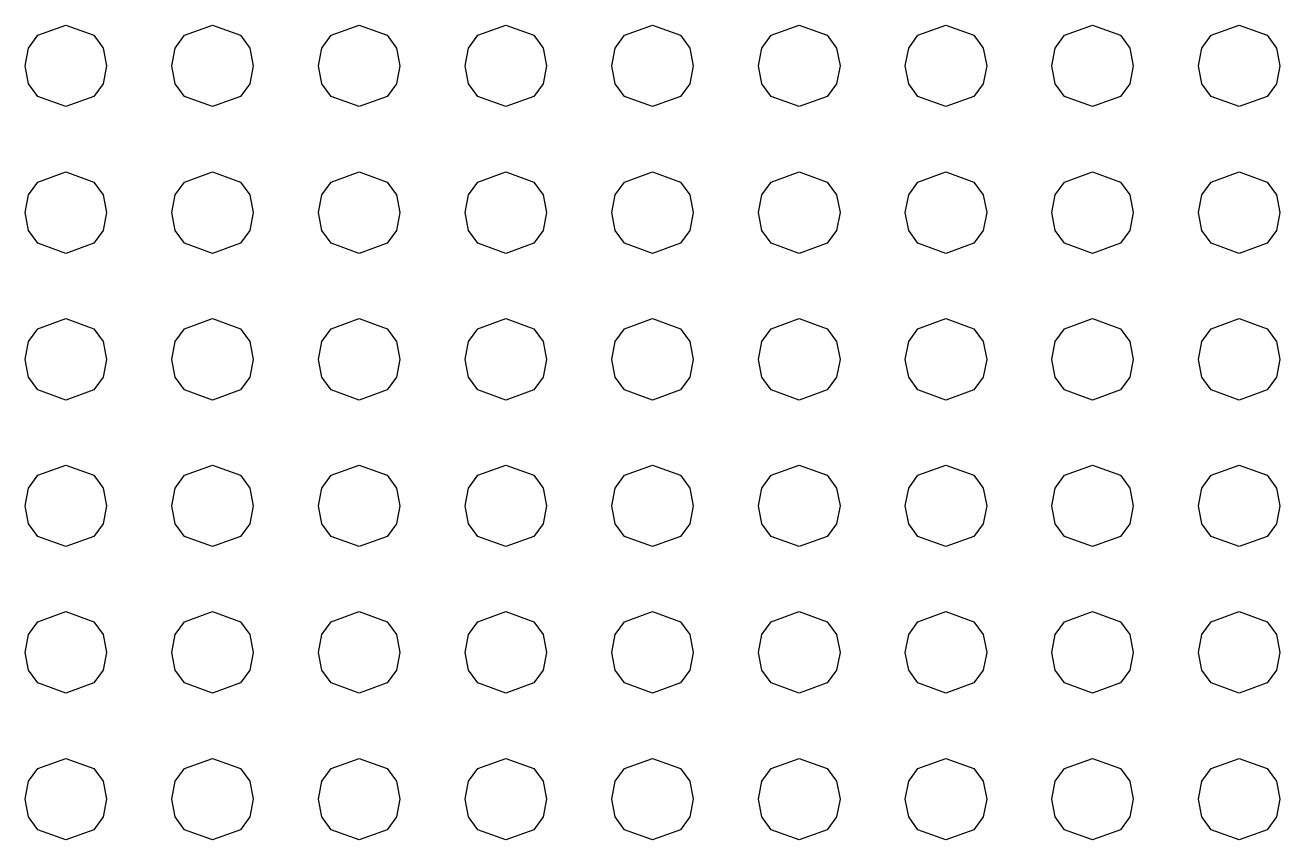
# Model space of a CAD drawing. Extents: x 46 to 166, y 67 to 145.
# Drawn here: x 106.83 to 134.23, y 105.23 to 123.02 of the extents above; entities that cross this region are included whole.
import ezdxf

# ---------------------------------------------------------------- set-up
doc = ezdxf.new("R2010")
doc.units = 0

msp = doc.modelspace()

# ---------------------------------------------------------------- linework, layer by layer
at = {"layer": 'Layer 1'}
for p, q in [((106.904126, 122.521586), (107.10569, 122.799862)), ((107.10569, 122.799862), (107.717335, 123.022482)), ((107.717335, 123.022482), (108.32898, 122.799862)), ((108.32898, 122.799862), (108.530544, 122.521586)), ((110.108126, 122.521586), (110.30969, 122.799862)), ((110.30969, 122.799862), (110.921335, 123.022482)), ((110.921335, 123.022482), (111.53298, 122.799862)), ((111.53298, 122.799862), (111.734544, 122.521586)), ((113.310073, 122.521586), (113.511762, 122.799862)), ((113.511762, 122.799862), (114.123785, 123.022482)), ((114.123785, 123.022482), (114.735808, 122.799862)), ((114.735808, 122.799862), (114.937497, 122.521586)), ((116.513073, 122.521586), (116.714762, 122.799862)), ((116.714762, 122.799862), (117.326785, 123.022482)), ((117.326785, 123.022482), (117.938808, 122.799862)), ((117.938808, 122.799862), (118.140497, 122.521586)), ((119.716073, 122.521586), (119.917762, 122.799862)), ((119.917762, 122.799862), (120.529785, 123.022482)), ((120.529785, 123.022482), (121.141808, 122.799862)), ((121.141808, 122.799862), (121.343497, 122.521586)), ((122.920073, 122.521586), (123.121762, 122.799862)), ((123.121762, 122.799862), (123.733785, 123.022482)), ((123.733785, 123.022482), (124.345808, 122.799862)), ((124.345808, 122.799862), (124.547497, 122.521586)), ((126.123073, 122.521586), (126.324762, 122.799862)), ((126.324762, 122.799862), (126.936785, 123.022482)), ((126.936785, 123.022482), (127.548808, 122.799862)), ((127.548808, 122.799862), (127.750497, 122.521586)), ((129.323073, 122.521586), (129.524762, 122.799862)), ((129.524762, 122.799862), (130.136785, 123.022482)), ((130.136785, 123.022482), (130.748808, 122.799862)), ((130.748808, 122.799862), (130.950497, 122.521586)), ((132.526073, 122.521586), (132.727762, 122.799862)), ((132.727762, 122.799862), (133.339785, 123.022482)), ((133.339785, 123.022482), (133.951808, 122.799862)), ((133.951808, 122.799862), (134.153497, 122.521586)), ((106.82767, 122.132), (106.904126, 122.521586)), ((108.530544, 122.521586), (108.607, 122.132)), ((110.03167, 122.132), (110.108126, 122.521586)), ((111.734544, 122.521586), (111.811, 122.132)), ((113.23357, 122.132), (113.310073, 122.521586)), ((114.937497, 122.521586), (115.014, 122.132)), ((116.43657, 122.132), (116.513073, 122.521586)), ((118.140497, 122.521586), (118.217, 122.132)), ((119.63957, 122.132), (119.716073, 122.521586)), ((121.343497, 122.521586), (121.42, 122.132)), ((122.84357, 122.132), (122.920073, 122.521586)), ((124.547497, 122.521586), (124.624, 122.132)), ((126.04657, 122.132), (126.123073, 122.521586)), ((127.750497, 122.521586), (127.827, 122.132)), ((129.24657, 122.132), (129.323073, 122.521586)), ((130.950497, 122.521586), (131.027, 122.132)), ((132.44957, 122.132), (132.526073, 122.521586)), ((134.153497, 122.521586), (134.23, 122.132)), ((106.904126, 121.742775), (106.82767, 122.132)), ((108.607, 122.132), (108.530544, 121.742775)), ((110.108126, 121.742775), (110.03167, 122.132)), ((111.811, 122.132), (111.734544, 121.742775)), ((113.310073, 121.742775), (113.23357, 122.132)), ((115.014, 122.132), (114.937497, 121.742775)), ((116.513073, 121.742775), (116.43657, 122.132)), ((118.217, 122.132), (118.140497, 121.742775)), ((119.716073, 121.742775), (119.63957, 122.132)), ((121.42, 122.132), (121.343497, 121.742775)), ((122.920073, 121.742775), (122.84357, 122.132)), ((124.624, 122.132), (124.547497, 121.742775)), ((126.123073, 121.742775), (126.04657, 122.132)), ((127.827, 122.132), (127.750497, 121.742775)), ((129.323073, 121.742775), (129.24657, 122.132)), ((131.027, 122.132), (130.950497, 121.742775)), ((132.526073, 121.742775), (132.44957, 122.132)), ((134.23, 122.132), (134.153497, 121.742775)), ((107.10569, 121.464757), (106.904126, 121.742775)), ((108.530544, 121.742775), (108.32898, 121.464757)), ((110.30969, 121.464757), (110.108126, 121.742775)), ((111.734544, 121.742775), (111.53298, 121.464757)), ((113.511762, 121.464757), (113.310073, 121.742775)), ((114.937497, 121.742775), (114.735808, 121.464757)), ((116.714762, 121.464757), (116.513073, 121.742775)), ((118.140497, 121.742775), (117.938808, 121.464757)), ((119.917762, 121.464757), (119.716073, 121.742775)), ((121.343497, 121.742775), (121.141808, 121.464757)), ((123.121762, 121.464757), (122.920073, 121.742775)), ((124.547497, 121.742775), (124.345808, 121.464757)), ((126.324762, 121.464757), (126.123073, 121.742775)), ((127.750497, 121.742775), (127.548808, 121.464757)), ((129.524762, 121.464757), (129.323073, 121.742775)), ((130.950497, 121.742775), (130.748808, 121.464757)), ((132.727762, 121.464757), (132.526073, 121.742775)), ((134.153497, 121.742775), (133.951808, 121.464757)), ((107.717335, 121.242343), (107.10569, 121.464757)), ((108.32898, 121.464757), (107.717335, 121.242343)), ((110.921335, 121.242343), (110.30969, 121.464757)), ((111.53298, 121.464757), (110.921335, 121.242343)), ((114.123785, 121.242343), (113.511762, 121.464757)), ((114.735808, 121.464757), (114.123785, 121.242343)), ((117.326785, 121.242343), (116.714762, 121.464757)), ((117.938808, 121.464757), (117.326785, 121.242343)), ((120.529785, 121.242343), (119.917762, 121.464757)), ((121.141808, 121.464757), (120.529785, 121.242343)), ((123.733785, 121.242343), (123.121762, 121.464757)), ((124.345808, 121.464757), (123.733785, 121.242343)), ((126.936785, 121.242343), (126.324762, 121.464757)), ((127.548808, 121.464757), (126.936785, 121.242343)), ((130.136785, 121.242343), (129.524762, 121.464757)), ((130.748808, 121.464757), (130.136785, 121.242343)), ((133.339785, 121.242343), (132.727762, 121.464757)), ((133.951808, 121.464757), (133.339785, 121.242343)), ((107.10569, 119.593862), (107.717335, 119.816483)), ((107.717335, 119.816483), (108.32898, 119.593862)), ((110.30969, 119.593862), (110.921335, 119.816483)), ((110.921335, 119.816483), (111.53298, 119.593862)), ((113.511762, 119.593862), (114.123785, 119.816483)), ((114.123785, 119.816483), (114.735808, 119.593862)), ((116.714762, 119.593862), (117.326785, 119.816483)), ((117.326785, 119.816483), (117.938808, 119.593862)), ((119.917762, 119.593862), (120.529785, 119.816483)), ((120.529785, 119.816483), (121.141808, 119.593862)), ((123.121762, 119.593862), (123.733785, 119.816483)), ((123.733785, 119.816483), (124.345808, 119.593862)), ((126.324762, 119.593862), (126.936785, 119.816483)), ((126.936785, 119.816483), (127.548808, 119.593862)), ((129.524762, 119.593862), (130.136785, 119.816483)), ((130.136785, 119.816483), (130.748808, 119.593862)), ((132.727762, 119.593862), (133.339785, 119.816483)), ((133.339785, 119.816483), (133.951808, 119.593862)), ((106.904126, 119.315586), (107.10569, 119.593862)), ((108.32898, 119.593862), (108.530544, 119.315586)), ((110.108126, 119.315586), (110.30969, 119.593862)), ((111.53298, 119.593862), (111.734544, 119.315586)), ((113.310073, 119.315586), (113.511762, 119.593862)), ((114.735808, 119.593862), (114.937497, 119.315586)), ((116.513073, 119.315586), (116.714762, 119.593862)), ((117.938808, 119.593862), (118.140497, 119.315586)), ((119.716073, 119.315586), (119.917762, 119.593862)), ((121.141808, 119.593862), (121.343497, 119.315586)), ((122.920073, 119.315586), (123.121762, 119.593862)), ((124.345808, 119.593862), (124.547497, 119.315586)), ((126.123073, 119.315586), (126.324762, 119.593862)), ((127.548808, 119.593862), (127.750497, 119.315586)), ((129.323073, 119.315586), (129.524762, 119.593862)), ((130.748808, 119.593862), (130.950497, 119.315586)), ((132.526073, 119.315586), (132.727762, 119.593862)), ((133.951808, 119.593862), (134.153497, 119.315586)), ((106.82767, 118.926), (106.904126, 119.315586)), ((108.530544, 119.315586), (108.607, 118.926)), ((110.03167, 118.926), (110.108126, 119.315586)), ((111.734544, 119.315586), (111.811, 118.926)), ((113.23357, 118.926), (113.310073, 119.315586)), ((114.937497, 119.315586), (115.014, 118.926)), ((116.43657, 118.926), (116.513073, 119.315586)), ((118.140497, 119.315586), (118.217, 118.926)), ((119.63957, 118.926), (119.716073, 119.315586)), ((121.343497, 119.315586), (121.42, 118.926)), ((122.84357, 118.926), (122.920073, 119.315586)), ((124.547497, 119.315586), (124.624, 118.926)), ((126.04657, 118.926), (126.123073, 119.315586)), ((127.750497, 119.315586), (127.827, 118.926)), ((129.24657, 118.926), (129.323073, 119.315586)), ((130.950497, 119.315586), (131.027, 118.926)), ((132.44957, 118.926), (132.526073, 119.315586)), ((134.153497, 119.315586), (134.23, 118.926)), ((106.904126, 118.536775), (106.82767, 118.926)), ((108.607, 118.926), (108.530544, 118.536775)), ((110.108126, 118.536775), (110.03167, 118.926)), ((111.811, 118.926), (111.734544, 118.536775)), ((113.310073, 118.536775), (113.23357, 118.926)), ((115.014, 118.926), (114.937497, 118.536775)), ((116.513073, 118.536775), (116.43657, 118.926)), ((118.217, 118.926), (118.140497, 118.536775)), ((119.716073, 118.536775), (119.63957, 118.926)), ((121.42, 118.926), (121.343497, 118.536775)), ((122.920073, 118.536775), (122.84357, 118.926)), ((124.624, 118.926), (124.547497, 118.536775)), ((126.123073, 118.536775), (126.04657, 118.926)), ((127.827, 118.926), (127.750497, 118.536775)), ((129.323073, 118.536775), (129.24657, 118.926)), ((131.027, 118.926), (130.950497, 118.536775)), ((132.526073, 118.536775), (132.44957, 118.926)), ((134.23, 118.926), (134.153497, 118.536775)), ((107.10569, 118.258757), (106.904126, 118.536775)), ((108.530544, 118.536775), (108.32898, 118.258757)), ((110.30969, 118.258757), (110.108126, 118.536775)), ((111.734544, 118.536775), (111.53298, 118.258757)), ((113.511762, 118.258757), (113.310073, 118.536775)), ((114.937497, 118.536775), (114.735808, 118.258757)), ((116.714762, 118.258757), (116.513073, 118.536775)), ((118.140497, 118.536775), (117.938808, 118.258757)), ((119.917762, 118.258757), (119.716073, 118.536775)), ((121.343497, 118.536775), (121.141808, 118.258757)), ((123.121762, 118.258757), (122.920073, 118.536775)), ((124.547497, 118.536775), (124.345808, 118.258757)), ((126.324762, 118.258757), (126.123073, 118.536775)), ((127.750497, 118.536775), (127.548808, 118.258757)), ((129.524762, 118.258757), (129.323073, 118.536775)), ((130.950497, 118.536775), (130.748808, 118.258757)), ((132.727762, 118.258757), (132.526073, 118.536775)), ((134.153497, 118.536775), (133.951808, 118.258757)), ((107.717335, 118.036343), (107.10569, 118.258757)), ((108.32898, 118.258757), (107.717335, 118.036343)), ((110.921335, 118.036343), (110.30969, 118.258757)), ((111.53298, 118.258757), (110.921335, 118.036343)), ((114.123785, 118.036343), (113.511762, 118.258757)), ((114.735808, 118.258757), (114.123785, 118.036343)), ((117.326785, 118.036343), (116.714762, 118.258757)), ((117.938808, 118.258757), (117.326785, 118.036343)), ((120.529785, 118.036343), (119.917762, 118.258757)), ((121.141808, 118.258757), (120.529785, 118.036343)), ((123.733785, 118.036343), (123.121762, 118.258757)), ((124.345808, 118.258757), (123.733785, 118.036343)), ((126.936785, 118.036343), (126.324762, 118.258757)), ((127.548808, 118.258757), (126.936785, 118.036343)), ((130.136785, 118.036343), (129.524762, 118.258757)), ((130.748808, 118.258757), (130.136785, 118.036343)), ((133.339785, 118.036343), (132.727762, 118.258757)), ((133.951808, 118.258757), (133.339785, 118.036343)), ((107.10569, 116.389862), (107.717335, 116.612482)), ((107.717335, 116.612482), (108.32898, 116.389862)), ((110.30969, 116.389862), (110.921335, 116.612482)), ((110.921335, 116.612482), (111.53298, 116.389862)), ((113.511762, 116.389862), (114.123785, 116.612482)), ((114.123785, 116.612482), (114.735808, 116.389862)), ((116.714762, 116.389862), (117.326785, 116.612482)), ((117.326785, 116.612482), (117.938808, 116.389862)), ((119.917762, 116.389862), (120.529785, 116.612482)), ((120.529785, 116.612482), (121.141808, 116.389862)), ((123.121762, 116.389862), (123.733785, 116.612482)), ((123.733785, 116.612482), (124.345808, 116.389862)), ((126.324762, 116.389862), (126.936785, 116.612482)), ((126.936785, 116.612482), (127.548808, 116.389862)), ((129.524762, 116.389862), (130.136785, 116.612482)), ((130.136785, 116.612482), (130.748808, 116.389862)), ((132.727762, 116.389862), (133.339785, 116.612482)), ((133.339785, 116.612482), (133.951808, 116.389862)), ((106.904126, 116.111586), (107.10569, 116.389862)), ((108.32898, 116.389862), (108.530544, 116.111586)), ((110.108126, 116.111586), (110.30969, 116.389862)), ((111.53298, 116.389862), (111.734544, 116.111586)), ((113.310073, 116.111586), (113.511762, 116.389862)), ((114.735808, 116.389862), (114.937497, 116.111586)), ((116.513073, 116.111586), (116.714762, 116.389862)), ((117.938808, 116.389862), (118.140497, 116.111586)), ((119.716073, 116.111586), (119.917762, 116.389862)), ((121.141808, 116.389862), (121.343497, 116.111586)), ((122.920073, 116.111586), (123.121762, 116.389862)), ((124.345808, 116.389862), (124.547497, 116.111586)), ((126.123073, 116.111586), (126.324762, 116.389862)), ((127.548808, 116.389862), (127.750497, 116.111586)), ((129.323073, 116.111586), (129.524762, 116.389862)), ((130.748808, 116.389862), (130.950497, 116.111586)), ((132.526073, 116.111586), (132.727762, 116.389862)), ((133.951808, 116.389862), (134.153497, 116.111586)), ((106.82767, 115.722), (106.904126, 116.111586)), ((108.530544, 116.111586), (108.607, 115.722)), ((110.03167, 115.722), (110.108126, 116.111586)), ((111.734544, 116.111586), (111.811, 115.722)), ((113.23357, 115.722), (113.310073, 116.111586)), ((114.937497, 116.111586), (115.014, 115.722)), ((116.43657, 115.722), (116.513073, 116.111586)), ((118.140497, 116.111586), (118.217, 115.722)), ((119.63957, 115.722), (119.716073, 116.111586)), ((121.343497, 116.111586), (121.42, 115.722)), ((122.84357, 115.722), (122.920073, 116.111586)), ((124.547497, 116.111586), (124.624, 115.722)), ((126.04657, 115.722), (126.123073, 116.111586)), ((127.750497, 116.111586), (127.827, 115.722)), ((129.24657, 115.722), (129.323073, 116.111586)), ((130.950497, 116.111586), (131.027, 115.722)), ((132.44957, 115.722), (132.526073, 116.111586)), ((134.153497, 116.111586), (134.23, 115.722)), ((106.904126, 115.332775), (106.82767, 115.722)), ((108.607, 115.722), (108.530544, 115.332775)), ((110.108126, 115.332775), (110.03167, 115.722)), ((111.811, 115.722), (111.734544, 115.332775)), ((113.310073, 115.332775), (113.23357, 115.722)), ((115.014, 115.722), (114.937497, 115.332775)), ((116.513073, 115.332775), (116.43657, 115.722)), ((118.217, 115.722), (118.140497, 115.332775)), ((119.716073, 115.332775), (119.63957, 115.722)), ((121.42, 115.722), (121.343497, 115.332775)), ((122.920073, 115.332775), (122.84357, 115.722)), ((124.624, 115.722), (124.547497, 115.332775)), ((126.123073, 115.332775), (126.04657, 115.722)), ((127.827, 115.722), (127.750497, 115.332775)), ((129.323073, 115.332775), (129.24657, 115.722)), ((131.027, 115.722), (130.950497, 115.332775)), ((132.526073, 115.332775), (132.44957, 115.722)), ((134.23, 115.722), (134.153497, 115.332775)), ((107.10569, 115.054757), (106.904126, 115.332775)), ((108.530544, 115.332775), (108.32898, 115.054757)), ((110.30969, 115.054757), (110.108126, 115.332775)), ((111.734544, 115.332775), (111.53298, 115.054757)), ((113.511762, 115.054757), (113.310073, 115.332775)), ((114.937497, 115.332775), (114.735808, 115.054757)), ((116.714762, 115.054757), (116.513073, 115.332775)), ((118.140497, 115.332775), (117.938808, 115.054757)), ((119.917762, 115.054757), (119.716073, 115.332775)), ((121.343497, 115.332775), (121.141808, 115.054757)), ((123.121762, 115.054757), (122.920073, 115.332775)), ((124.547497, 115.332775), (124.345808, 115.054757)), ((126.324762, 115.054757), (126.123073, 115.332775)), ((127.750497, 115.332775), (127.548808, 115.054757)), ((129.524762, 115.054757), (129.323073, 115.332775)), ((130.950497, 115.332775), (130.748808, 115.054757)), ((132.727762, 115.054757), (132.526073, 115.332775)), ((134.153497, 115.332775), (133.951808, 115.054757)), ((107.717335, 114.832342), (107.10569, 115.054757)), ((108.32898, 115.054757), (107.717335, 114.832342)), ((110.921335, 114.832342), (110.30969, 115.054757)), ((111.53298, 115.054757), (110.921335, 114.832342)), ((114.123785, 114.832342), (113.511762, 115.054757)), ((114.735808, 115.054757), (114.123785, 114.832342)), ((117.326785, 114.832342), (116.714762, 115.054757)), ((117.938808, 115.054757), (117.326785, 114.832342)), ((120.529785, 114.832342), (119.917762, 115.054757)), ((121.141808, 115.054757), (120.529785, 114.832342)), ((123.733785, 114.832342), (123.121762, 115.054757)), ((124.345808, 115.054757), (123.733785, 114.832342)), ((126.936785, 114.832342), (126.324762, 115.054757)), ((127.548808, 115.054757), (126.936785, 114.832342)), ((130.136785, 114.832342), (129.524762, 115.054757)), ((130.748808, 115.054757), (130.136785, 114.832342)), ((133.339785, 114.832342), (132.727762, 115.054757)), ((133.951808, 115.054757), (133.339785, 114.832342)), ((106.904126, 112.911225), (107.10569, 113.189243)), ((107.10569, 113.189243), (107.717335, 113.411658)), ((107.717335, 113.411658), (108.32898, 113.189243)), ((108.32898, 113.189243), (108.530544, 112.911225)), ((110.108126, 112.911225), (110.30969, 113.189243)), ((110.30969, 113.189243), (110.921335, 113.411658)), ((110.921335, 113.411658), (111.53298, 113.189243)), ((111.53298, 113.189243), (111.734544, 112.911225)), ((113.310073, 112.911225), (113.511762, 113.189243)), ((113.511762, 113.189243), (114.123785, 113.411658)), ((114.123785, 113.411658), (114.735808, 113.189243)), ((114.735808, 113.189243), (114.937497, 112.911225)), ((116.513073, 112.911225), (116.714762, 113.189243)), ((116.714762, 113.189243), (117.326785, 113.411658)), ((117.326785, 113.411658), (117.938808, 113.189243)), ((117.938808, 113.189243), (118.140497, 112.911225)), ((119.716073, 112.911225), (119.917762, 113.189243)), ((119.917762, 113.189243), (120.529785, 113.411658)), ((120.529785, 113.411658), (121.141808, 113.189243)), ((121.141808, 113.189243), (121.343497, 112.911225)), ((122.920073, 112.911225), (123.121762, 113.189243)), ((123.121762, 113.189243), (123.733785, 113.411658)), ((123.733785, 113.411658), (124.345808, 113.189243)), ((124.345808, 113.189243), (124.547497, 112.911225)), ((126.123073, 112.911225), (126.324762, 113.189243)), ((126.324762, 113.189243), (126.936785, 113.411658)), ((126.936785, 113.411658), (127.548808, 113.189243)), ((127.548808, 113.189243), (127.750497, 112.911225)), ((129.323073, 112.911225), (129.524762, 113.189243)), ((129.524762, 113.189243), (130.136785, 113.411658)), ((130.136785, 113.411658), (130.748808, 113.189243)), ((130.748808, 113.189243), (130.950497, 112.911225)), ((132.526073, 112.911225), (132.727762, 113.189243)), ((132.727762, 113.189243), (133.339785, 113.411658)), ((133.339785, 113.411658), (133.951808, 113.189243)), ((133.951808, 113.189243), (134.153497, 112.911225)), ((106.82767, 112.522), (106.904126, 112.911225)), ((108.530544, 112.911225), (108.607, 112.522)), ((110.03167, 112.522), (110.108126, 112.911225)), ((111.734544, 112.911225), (111.811, 112.522)), ((113.23357, 112.522), (113.310073, 112.911225)), ((114.937497, 112.911225), (115.014, 112.522)), ((116.43657, 112.522), (116.513073, 112.911225)), ((118.140497, 112.911225), (118.217, 112.522)), ((119.63957, 112.522), (119.716073, 112.911225)), ((121.343497, 112.911225), (121.42, 112.522)), ((122.84357, 112.522), (122.920073, 112.911225)), ((124.547497, 112.911225), (124.624, 112.522)), ((126.04657, 112.522), (126.123073, 112.911225)), ((127.750497, 112.911225), (127.827, 112.522)), ((129.24657, 112.522), (129.323073, 112.911225)), ((130.950497, 112.911225), (131.027, 112.522)), ((132.44957, 112.522), (132.526073, 112.911225)), ((134.153497, 112.911225), (134.23, 112.522)), ((106.904126, 112.132414), (106.82767, 112.522)), ((108.607, 112.522), (108.530544, 112.132414)), ((110.108126, 112.132414), (110.03167, 112.522)), ((111.811, 112.522), (111.734544, 112.132414)), ((113.310073, 112.132414), (113.23357, 112.522)), ((115.014, 112.522), (114.937497, 112.132414)), ((116.513073, 112.132414), (116.43657, 112.522)), ((118.217, 112.522), (118.140497, 112.132414)), ((119.716073, 112.132414), (119.63957, 112.522)), ((121.42, 112.522), (121.343497, 112.132414)), ((122.920073, 112.132414), (122.84357, 112.522)), ((124.624, 112.522), (124.547497, 112.132414)), ((126.123073, 112.132414), (126.04657, 112.522)), ((127.827, 112.522), (127.750497, 112.132414)), ((129.323073, 112.132414), (129.24657, 112.522)), ((131.027, 112.522), (130.950497, 112.132414)), ((132.526073, 112.132414), (132.44957, 112.522)), ((134.23, 112.522), (134.153497, 112.132414)), ((107.10569, 111.854138), (106.904126, 112.132414)), ((108.530544, 112.132414), (108.32898, 111.854138)), ((110.30969, 111.854138), (110.108126, 112.132414)), ((111.734544, 112.132414), (111.53298, 111.854138)), ((113.511762, 111.854138), (113.310073, 112.132414)), ((114.937497, 112.132414), (114.735808, 111.854138)), ((116.714762, 111.854138), (116.513073, 112.132414)), ((118.140497, 112.132414), (117.938808, 111.854138)), ((119.917762, 111.854138), (119.716073, 112.132414)), ((121.343497, 112.132414), (121.141808, 111.854138)), ((123.121762, 111.854138), (122.920073, 112.132414)), ((124.547497, 112.132414), (124.345808, 111.854138)), ((126.324762, 111.854138), (126.123073, 112.132414)), ((127.750497, 112.132414), (127.548808, 111.854138)), ((129.524762, 111.854138), (129.323073, 112.132414)), ((130.950497, 112.132414), (130.748808, 111.854138)), ((132.727762, 111.854138), (132.526073, 112.132414)), ((134.153497, 112.132414), (133.951808, 111.854138)), ((107.717335, 111.631518), (107.10569, 111.854138)), ((108.32898, 111.854138), (107.717335, 111.631518)), ((110.921335, 111.631518), (110.30969, 111.854138)), ((111.53298, 111.854138), (110.921335, 111.631518)), ((114.123785, 111.631518), (113.511762, 111.854138)), ((114.735808, 111.854138), (114.123785, 111.631518)), ((117.326785, 111.631518), (116.714762, 111.854138)), ((117.938808, 111.854138), (117.326785, 111.631518)), ((120.529785, 111.631518), (119.917762, 111.854138)), ((121.141808, 111.854138), (120.529785, 111.631518)), ((123.733785, 111.631518), (123.121762, 111.854138)), ((124.345808, 111.854138), (123.733785, 111.631518)), ((126.936785, 111.631518), (126.324762, 111.854138)), ((127.548808, 111.854138), (126.936785, 111.631518)), ((130.136785, 111.631518), (129.524762, 111.854138)), ((130.748808, 111.854138), (130.136785, 111.631518)), ((133.339785, 111.631518), (132.727762, 111.854138)), ((133.951808, 111.854138), (133.339785, 111.631518)), ((107.10569, 109.989243), (107.717335, 110.211658)), ((107.717335, 110.211658), (108.32898, 109.989243)), ((110.30969, 109.989243), (110.921335, 110.211658)), ((110.921335, 110.211658), (111.53298, 109.989243)), ((113.511762, 109.989243), (114.123785, 110.211658)), ((114.123785, 110.211658), (114.735808, 109.989243)), ((116.714762, 109.989243), (117.326785, 110.211658)), ((117.326785, 110.211658), (117.938808, 109.989243)), ((119.917762, 109.989243), (120.529785, 110.211658)), ((120.529785, 110.211658), (121.141808, 109.989243)), ((123.121762, 109.989243), (123.733785, 110.211658)), ((123.733785, 110.211658), (124.345808, 109.989243)), ((126.324762, 109.989243), (126.936785, 110.211658)), ((126.936785, 110.211658), (127.548808, 109.989243)), ((129.524762, 109.989243), (130.136785, 110.211658)), ((130.136785, 110.211658), (130.748808, 109.989243)), ((132.727762, 109.989243), (133.339785, 110.211658)), ((133.339785, 110.211658), (133.951808, 109.989243)), ((106.904126, 109.711225), (107.10569, 109.989243)), ((108.32898, 109.989243), (108.530544, 109.711225)), ((110.108126, 109.711225), (110.30969, 109.989243)), ((111.53298, 109.989243), (111.734544, 109.711225)), ((113.310073, 109.711225), (113.511762, 109.989243)), ((114.735808, 109.989243), (114.937497, 109.711225)), ((116.513073, 109.711225), (116.714762, 109.989243)), ((117.938808, 109.989243), (118.140497, 109.711225)), ((119.716073, 109.711225), (119.917762, 109.989243)), ((121.141808, 109.989243), (121.343497, 109.711225)), ((122.920073, 109.711225), (123.121762, 109.989243)), ((124.345808, 109.989243), (124.547497, 109.711225)), ((126.123073, 109.711225), (126.324762, 109.989243)), ((127.548808, 109.989243), (127.750497, 109.711225)), ((129.323073, 109.711225), (129.524762, 109.989243)), ((130.748808, 109.989243), (130.950497, 109.711225)), ((132.526073, 109.711225), (132.727762, 109.989243)), ((133.951808, 109.989243), (134.153497, 109.711225)), ((106.82767, 109.322), (106.904126, 109.711225)), ((108.530544, 109.711225), (108.607, 109.322)), ((110.03167, 109.322), (110.108126, 109.711225)), ((111.734544, 109.711225), (111.811, 109.322)), ((113.23357, 109.322), (113.310073, 109.711225)), ((114.937497, 109.711225), (115.014, 109.322)), ((116.43657, 109.322), (116.513073, 109.711225)), ((118.140497, 109.711225), (118.217, 109.322)), ((119.63957, 109.322), (119.716073, 109.711225)), ((121.343497, 109.711225), (121.42, 109.322)), ((122.84357, 109.322), (122.920073, 109.711225)), ((124.547497, 109.711225), (124.624, 109.322)), ((126.04657, 109.322), (126.123073, 109.711225)), ((127.750497, 109.711225), (127.827, 109.322)), ((129.24657, 109.322), (129.323073, 109.711225)), ((130.950497, 109.711225), (131.027, 109.322)), ((132.44957, 109.322), (132.526073, 109.711225)), ((134.153497, 109.711225), (134.23, 109.322)), ((106.904126, 108.932414), (106.82767, 109.322)), ((108.607, 109.322), (108.530544, 108.932414)), ((110.108126, 108.932414), (110.03167, 109.322)), ((111.811, 109.322), (111.734544, 108.932414)), ((113.310073, 108.932414), (113.23357, 109.322)), ((115.014, 109.322), (114.937497, 108.932414)), ((116.513073, 108.932414), (116.43657, 109.322)), ((118.217, 109.322), (118.140497, 108.932414)), ((119.716073, 108.932414), (119.63957, 109.322)), ((121.42, 109.322), (121.343497, 108.932414)), ((122.920073, 108.932414), (122.84357, 109.322)), ((124.624, 109.322), (124.547497, 108.932414)), ((126.123073, 108.932414), (126.04657, 109.322)), ((127.827, 109.322), (127.750497, 108.932414)), ((129.323073, 108.932414), (129.24657, 109.322)), ((131.027, 109.322), (130.950497, 108.932414)), ((132.526073, 108.932414), (132.44957, 109.322)), ((134.23, 109.322), (134.153497, 108.932414)), ((107.10569, 108.654138), (106.904126, 108.932414)), ((108.530544, 108.932414), (108.32898, 108.654138)), ((110.30969, 108.654138), (110.108126, 108.932414)), ((111.734544, 108.932414), (111.53298, 108.654138)), ((113.511762, 108.654138), (113.310073, 108.932414)), ((114.937497, 108.932414), (114.735808, 108.654138)), ((116.714762, 108.654138), (116.513073, 108.932414)), ((118.140497, 108.932414), (117.938808, 108.654138)), ((119.917762, 108.654138), (119.716073, 108.932414)), ((121.343497, 108.932414), (121.141808, 108.654138)), ((123.121762, 108.654138), (122.920073, 108.932414)), ((124.547497, 108.932414), (124.345808, 108.654138)), ((126.324762, 108.654138), (126.123073, 108.932414)), ((127.750497, 108.932414), (127.548808, 108.654138)), ((129.524762, 108.654138), (129.323073, 108.932414)), ((130.950497, 108.932414), (130.748808, 108.654138)), ((132.727762, 108.654138), (132.526073, 108.932414)), ((134.153497, 108.932414), (133.951808, 108.654138)), ((107.717335, 108.431518), (107.10569, 108.654138)), ((108.32898, 108.654138), (107.717335, 108.431518)), ((110.921335, 108.431518), (110.30969, 108.654138)), ((111.53298, 108.654138), (110.921335, 108.431518)), ((114.123785, 108.431518), (113.511762, 108.654138)), ((114.735808, 108.654138), (114.123785, 108.431518)), ((117.326785, 108.431518), (116.714762, 108.654138)), ((117.938808, 108.654138), (117.326785, 108.431518)), ((120.529785, 108.431518), (119.917762, 108.654138)), ((121.141808, 108.654138), (120.529785, 108.431518)), ((123.733785, 108.431518), (123.121762, 108.654138)), ((124.345808, 108.654138), (123.733785, 108.431518)), ((126.936785, 108.431518), (126.324762, 108.654138)), ((127.548808, 108.654138), (126.936785, 108.431518)), ((130.136785, 108.431518), (129.524762, 108.654138)), ((130.748808, 108.654138), (130.136785, 108.431518)), ((133.339785, 108.431518), (132.727762, 108.654138)), ((133.951808, 108.654138), (133.339785, 108.431518)), ((107.10569, 106.783243), (107.717335, 107.005657)), ((107.717335, 107.005657), (108.32898, 106.783243)), ((110.30969, 106.783243), (110.921335, 107.005657)), ((110.921335, 107.005657), (111.53298, 106.783243)), ((113.511762, 106.783243), (114.123785, 107.005657)), ((114.123785, 107.005657), (114.735808, 106.783243)), ((116.714762, 106.783243), (117.326785, 107.005657)), ((117.326785, 107.005657), (117.938808, 106.783243)), ((119.917762, 106.783243), (120.529785, 107.005657)), ((120.529785, 107.005657), (121.141808, 106.783243)), ((123.121762, 106.783243), (123.733785, 107.005657)), ((123.733785, 107.005657), (124.345808, 106.783243)), ((126.324762, 106.783243), (126.936785, 107.005657)), ((126.936785, 107.005657), (127.548808, 106.783243)), ((129.524762, 106.783243), (130.136785, 107.005657)), ((130.136785, 107.005657), (130.748808, 106.783243)), ((132.727762, 106.783243), (133.339785, 107.005657)), ((133.339785, 107.005657), (133.951808, 106.783243)), ((106.904126, 106.505225), (107.10569, 106.783243)), ((108.32898, 106.783243), (108.530544, 106.505225)), ((110.108126, 106.505225), (110.30969, 106.783243)), ((111.53298, 106.783243), (111.734544, 106.505225)), ((113.310073, 106.505225), (113.511762, 106.783243)), ((114.735808, 106.783243), (114.937497, 106.505225)), ((116.513073, 106.505225), (116.714762, 106.783243)), ((117.938808, 106.783243), (118.140497, 106.505225)), ((119.716073, 106.505225), (119.917762, 106.783243)), ((121.141808, 106.783243), (121.343497, 106.505225)), ((122.920073, 106.505225), (123.121762, 106.783243)), ((124.345808, 106.783243), (124.547497, 106.505225)), ((126.123073, 106.505225), (126.324762, 106.783243)), ((127.548808, 106.783243), (127.750497, 106.505225)), ((129.323073, 106.505225), (129.524762, 106.783243)), ((130.748808, 106.783243), (130.950497, 106.505225)), ((132.526073, 106.505225), (132.727762, 106.783243)), ((133.951808, 106.783243), (134.153497, 106.505225)), ((106.82767, 106.116), (106.904126, 106.505225)), ((108.530544, 106.505225), (108.607, 106.116)), ((110.03167, 106.116), (110.108126, 106.505225)), ((111.734544, 106.505225), (111.811, 106.116)), ((113.23357, 106.116), (113.310073, 106.505225)), ((114.937497, 106.505225), (115.014, 106.116)), ((116.43657, 106.116), (116.513073, 106.505225)), ((118.140497, 106.505225), (118.217, 106.116)), ((119.63957, 106.116), (119.716073, 106.505225)), ((121.343497, 106.505225), (121.42, 106.116)), ((122.84357, 106.116), (122.920073, 106.505225)), ((124.547497, 106.505225), (124.624, 106.116)), ((126.04657, 106.116), (126.123073, 106.505225)), ((127.750497, 106.505225), (127.827, 106.116)), ((129.24657, 106.116), (129.323073, 106.505225)), ((130.950497, 106.505225), (131.027, 106.116)), ((132.44957, 106.116), (132.526073, 106.505225)), ((134.153497, 106.505225), (134.23, 106.116)), ((106.904126, 105.726414), (106.82767, 106.116)), ((108.607, 106.116), (108.530544, 105.726414)), ((110.108126, 105.726414), (110.03167, 106.116)), ((111.811, 106.116), (111.734544, 105.726414)), ((113.310073, 105.726414), (113.23357, 106.116)), ((115.014, 106.116), (114.937497, 105.726414)), ((116.513073, 105.726414), (116.43657, 106.116)), ((118.217, 106.116), (118.140497, 105.726414)), ((119.716073, 105.726414), (119.63957, 106.116)), ((121.42, 106.116), (121.343497, 105.726414)), ((122.920073, 105.726414), (122.84357, 106.116)), ((124.624, 106.116), (124.547497, 105.726414)), ((126.123073, 105.726414), (126.04657, 106.116)), ((127.827, 106.116), (127.750497, 105.726414)), ((129.323073, 105.726414), (129.24657, 106.116)), ((131.027, 106.116), (130.950497, 105.726414)), ((132.526073, 105.726414), (132.44957, 106.116)), ((134.23, 106.116), (134.153497, 105.726414)), ((107.10569, 105.448138), (106.904126, 105.726414)), ((108.530544, 105.726414), (108.32898, 105.448138)), ((110.30969, 105.448138), (110.108126, 105.726414)), ((111.734544, 105.726414), (111.53298, 105.448138)), ((113.511762, 105.448138), (113.310073, 105.726414)), ((114.937497, 105.726414), (114.735808, 105.448138)), ((116.714762, 105.448138), (116.513073, 105.726414)), ((118.140497, 105.726414), (117.938808, 105.448138)), ((119.917762, 105.448138), (119.716073, 105.726414)), ((121.343497, 105.726414), (121.141808, 105.448138)), ((123.121762, 105.448138), (122.920073, 105.726414)), ((124.547497, 105.726414), (124.345808, 105.448138)), ((126.324762, 105.448138), (126.123073, 105.726414)), ((127.750497, 105.726414), (127.548808, 105.448138)), ((129.524762, 105.448138), (129.323073, 105.726414)), ((130.950497, 105.726414), (130.748808, 105.448138)), ((132.727762, 105.448138), (132.526073, 105.726414)), ((134.153497, 105.726414), (133.951808, 105.448138)), ((107.717335, 105.225517), (107.10569, 105.448138)), ((108.32898, 105.448138), (107.717335, 105.225517)), ((110.921335, 105.225517), (110.30969, 105.448138)), ((111.53298, 105.448138), (110.921335, 105.225517)), ((114.123785, 105.225517), (113.511762, 105.448138)), ((114.735808, 105.448138), (114.123785, 105.225517)), ((117.326785, 105.225517), (116.714762, 105.448138)), ((117.938808, 105.448138), (117.326785, 105.225517)), ((120.529785, 105.225517), (119.917762, 105.448138)), ((121.141808, 105.448138), (120.529785, 105.225517)), ((123.733785, 105.225517), (123.121762, 105.448138)), ((124.345808, 105.448138), (123.733785, 105.225517)), ((126.936785, 105.225517), (126.324762, 105.448138)), ((127.548808, 105.448138), (126.936785, 105.225517)), ((130.136785, 105.225517), (129.524762, 105.448138)), ((130.748808, 105.448138), (130.136785, 105.225517)), ((133.339785, 105.225517), (132.727762, 105.448138)), ((133.951808, 105.448138), (133.339785, 105.225517))]:
    msp.add_line(p, q, dxfattribs=at)

doc.saveas('drawing.dxf')
